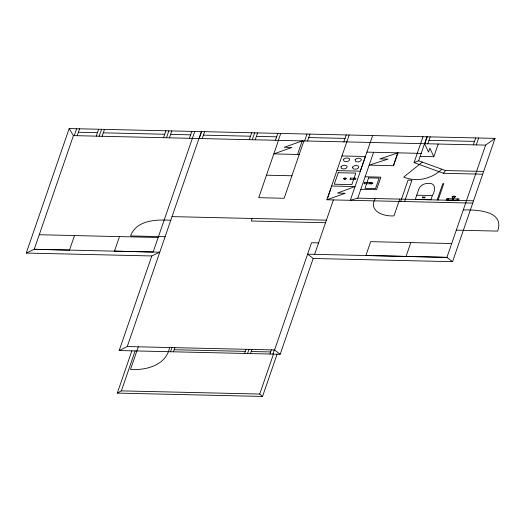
<?xml version="1.0" encoding="UTF-8"?>
<svg xmlns="http://www.w3.org/2000/svg" width="525" height="525" viewBox="0 0 525 525"><rect width="100%" height="100%" fill="white"/><g stroke="black" fill="none" stroke-linecap="round" stroke-linejoin="round"><path stroke-width="0.79" d="M432.331 195.562C435.067 191.599 436.459 183.048 429.174 183.415C424.961 183.015 420.144 185.023 418.747 189.276L415.275 199.349L430.9 199.71L432.331 195.562L416.706 195.208M26.25 253.063L34.243 249.296L159.784 252.19L151.791 255.957L26.25 253.063L69.162 128.559L495.036 138.37L452.537 261.686L313.202 258.477L307.598 254.172L446.933 257.381L452.537 261.686M34.243 249.296L73.421 135.621L69.162 128.559M74.255 135.64L76.637 128.73M77.188 135.706L79.57 128.796M96.265 136.146L98.647 129.235M99.192 136.218L101.574 129.308M102.126 136.283L104.508 129.373M114.47 251.147L119.483 236.591L158.156 237.484M163.537 137.701L165.92 130.784M166.464 137.767L168.847 130.856M169.398 137.832L171.78 130.922M189.459 138.298L191.842 131.381M313.202 258.477L280.186 354.263L119.182 350.556L151.791 255.957M194.768 131.453L153.136 252.039L114.476 251.134M119.182 350.556L127.253 346.559L201.338 131.604M199.277 138.521L201.659 131.611M202.21 138.587L204.593 131.677M277.095 354.191L262.533 396.441L117.298 393.094L131.854 350.851M117.298 393.094L121.387 390.869L135.155 350.923M138.298 346.815L130.508 369.41C146.127 370.538 166.228 365.249 169.582 347.537M170.54 351.737L171.97 347.589M173.467 351.809L174.897 347.662M249.349 139.676L251.731 132.766M252.276 139.742L254.658 132.832M255.209 139.808L257.591 132.897M275.435 140.273L277.817 133.363M278.368 140.346L280.75 133.435M278.473 140.346L258.733 197.689L284.137 198.279L303.909 140.93M252.177 218.466L251.298 221.012L325.526 222.718M297.544 154.448L302.216 140.89M304.612 140.949L306.994 134.039M307.545 141.015L309.927 134.105M244.624 353.45L246.054 349.302M247.557 353.515L248.981 349.368M250.484 353.581L251.915 349.433M269.935 354.027L271.366 349.88M343.855 141.855L346.238 134.938M272.869 354.093L274.299 349.952M280.186 354.263L274.582 349.958L311.542 242.727L318.577 242.891M262.533 396.441L259.717 394.052L273.479 354.113M346.782 141.921L349.164 135.01M472.723 203.109L326.865 199.769L346.802 141.921M327.83 197.433L330.973 188.311M314.632 254.33L333.382 199.92M372.652 135.548L350.313 200.307L357.774 198.142L473.517 200.806M357.774 198.142L373.577 152.289M375.244 198.542C368.13 211.483 383.854 216.648 393.973 215.86L399.742 199.106M393.52 165.126L397.556 153.425M400.68 201.449L408.03 180.121L411.941 180.206L404.585 201.541M482.685 174.202L443.448 173.296L414.074 162.593L422.992 136.71M414.074 162.593L418.642 160.762L426.897 136.802M424.883 143.719L427.265 136.808M427.809 143.784L430.192 136.874M420.144 156.417L433.821 156.732L438.204 144.027M406.048 256.41L410.812 242.589M437.161 199.966L442.811 183.579L443.789 183.599L438.139 199.992M447.569 200.091L448.094 198.686M451.946 200.196C453.469 198.896 451.953 197.393 452.34 196.357L454.027 196.061L455.234 196.422L453.685 198.233L453.003 200.215M473.307 144.834L475.689 137.924M476.241 144.9L478.623 137.99M457.38 200.32L457.866 198.916M446.933 257.381L485.618 145.117L495.036 138.37M443.448 173.296L445.535 170.559L483.637 171.439M422.323 162.1L403.712 177.082C416.686 182.516 431.858 178.835 441.814 169.207M302.341 140.897L284.235 147.308L291.867 147.486L273.801 153.904L299.237 154.488M326.865 199.769L345.299 193.259L337.483 193.082L355.051 186.552L331.61 186.014M78.376 132.254L97.453 132.694M103.313 132.832L164.725 134.243M170.586 134.38L190.647 134.84M203.405 135.135L250.537 136.218M256.397 136.356L276.623 136.822M308.739 137.563L345.043 138.397M429.004 140.333L474.495 141.382M73.421 135.621L485.618 145.117M366.936 152.132L421.175 153.385M342.011 155.945L365.361 156.483L360.308 171.15L336.952 170.612M365.151 176.774L380.861 177.142L376.543 189.676L360.826 189.315M266.47 175.199L291.893 175.783M455.234 196.829C449.144 197.558 453.351 195.53 455.227 196.823M452.583 198.352L453.639 198.371M452.432 198.785L446.768 198.66L446.283 200.064L458.627 200.347L459.113 198.942L453.488 198.811M463.286 209.921C476.28 209.718 504.925 210.525 497.654 231.105L456.317 230.147M172.043 216.622L326.399 220.178M170.782 220.27C156.476 219.411 136.402 219.936 130.554 235.928L165.112 236.729M451.703 243.534L370.676 241.664L365.912 255.485L446.939 257.355M39.303 234.734L74.524 235.548L69.503 250.11L34.289 249.277M74.517 235.567L119.483 236.604M127.253 346.559L274.582 349.958M174.182 349.735L245.339 351.376M251.199 351.507L270.651 351.953M121.387 390.869L259.717 394.052M418.642 160.762L445.535 170.559M424.528 143.712L428.551 152.047L429.883 148.168L433.821 156.732M338.258 172.699L334.287 184.216L351.868 184.623L355.838 173.099L338.258 172.699M340.974 166.845L341.381 168.348C343.147 169.529 347.202 168.991 347.163 166.445L346.697 165.847C344.912 164.771 342.248 165.178 340.974 166.845M343.494 159.541L343.895 161.05C345.667 162.225 349.722 161.687 349.683 159.147L349.217 158.543C347.432 157.467 344.767 157.874 343.494 159.541M343.744 178.487L343.895 179.209L345.023 179.471L346.48 178.546L345.096 177.844L343.744 178.487M344.308 178.559L344.767 179.117L345.87 178.592L345.083 178.192L344.308 178.559M352.623 167.114L353.03 168.617C354.802 169.798 358.857 169.26 358.818 166.714L358.345 166.117C356.56 165.034 353.896 165.447 352.623 167.114M355.143 159.81L355.543 161.319C357.315 162.487 361.371 161.956 361.331 159.41L360.865 158.812C359.08 157.73 356.416 158.143 355.143 159.81M350.457 178.087L349.978 179.465L355.451 179.596L355.93 178.211L350.457 178.087M364.56 182.319L364.081 183.698L369.554 183.829L370.027 182.444L364.56 182.319M368.576 177.903L364.98 188.357L375.513 188.6L379.116 178.146L368.576 177.903M370.105 183.061L370.256 183.789L371.385 184.052L372.842 183.127L371.457 182.424L370.105 183.061M370.67 183.14L371.398 183.704L372.232 183.173L371.444 182.772L370.67 183.14M397.996 152.854L393.566 165.71L369.141 165.145L388.047 159.101L379.824 158.911L397.996 152.854M422.684 197.078L422.441 197.774L424.922 197.833L425.165 197.137L422.684 197.078M448.481 199.277L447.858 199.382L448.481 199.277M457.078 199.474L457.623 199.605L457.078 199.474"/></g></svg>
